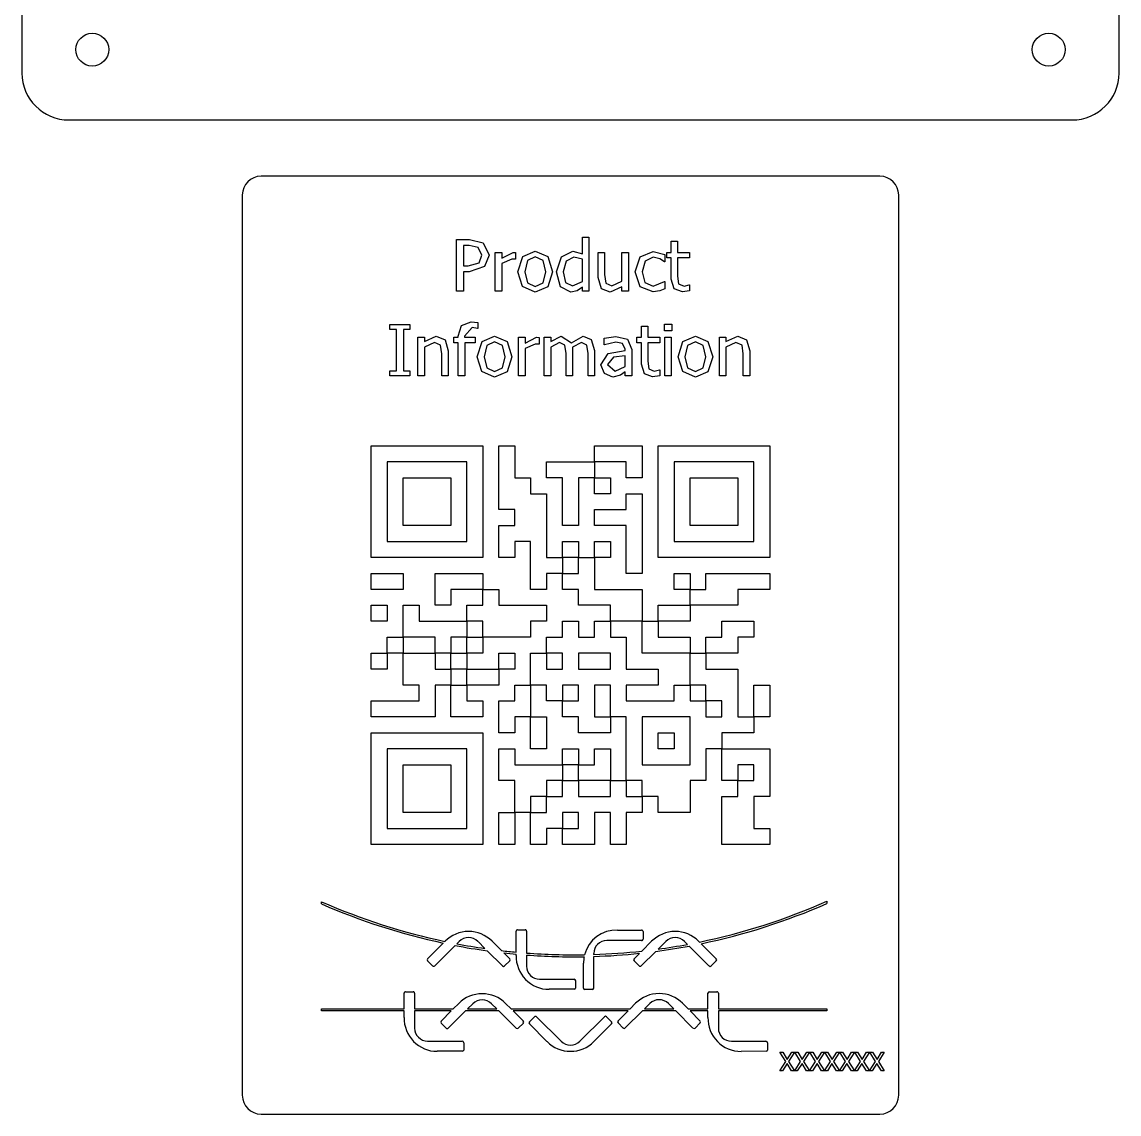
# Model space of a CAD drawing. Extents: x -181672 to 290600, y -29000 to 395522.
# Drawn here: x -170665.3 to -170548.3, y 30798.1 to 30914.5 of the extents above; entities that cross this region are included whole.
import ezdxf

# ---------------------------------------------------------------- set-up
doc = ezdxf.new("R2010")
doc.units = 0
doc.header["$LTSCALE"] = 10

# ---------------------------------------------------------------- blocks, each defined once
blk = doc.blocks.new('XFM7P20PCW$0$A$C29d41b1e')
for p, q in [((-58.5, 1247.5), (-58.5, 1044.5)), ((58.5, 1044.5), (58.5, 1247.5)), ((-53.5, 1039.5), (53.5, 1039.5)), ((33, 1033.5), (-33, 1033.5)), ((-35, 1031.5), (-35, 935.5)), ((35, 935.5), (35, 1031.5)), ((-12.15, 1021.25), (-12.15, 1026.75)), ((-12.15, 1026.75), (-10.77, 1026.75)), ((-10.82, 1026.12), (-11.42, 1026.12)), ((-11.42, 1026.12), (-11.42, 1023.93)), ((-9.84, 1025.91), (-10.82, 1026.12)), ((-10.77, 1026.75), (-9.33, 1026.41)), ((-9.33, 1026.41), (-8.68, 1025.1)), ((1.27, 1025.22), (1.27, 1027)), ((1.27, 1027), (1.97, 1027)), ((1.97, 1027), (1.97, 1021.25)), ((10.73, 1025.38), (10.73, 1026.57)), ((10.73, 1026.57), (11.42, 1026.57)), ((11.42, 1026.57), (11.42, 1025.38)), ((-9.44, 1025.07), (-9.84, 1025.91)), ((-9.75, 1024.26), (-9.44, 1025.07)), ((-8.68, 1025.1), (-9.16, 1023.88)), ((-8.04, 1021.25), (-8.04, 1025.38)), ((-8.04, 1025.38), (-7.34, 1025.38)), ((-7.34, 1025.38), (-7.34, 1024.77)), ((-7.34, 1024.77), (-6.13, 1025.38)), ((-6.13, 1025.38), (-5.85, 1025.36)), ((-5.85, 1025.36), (-5.85, 1024.64)), ((-1.49, 1023.29), (-0.96, 1024.92)), ((-0.96, 1024.92), (0.25, 1025.5)), ((0.25, 1025.5), (1.27, 1025.22)), ((2.95, 1022.7), (2.95, 1025.38)), ((2.95, 1025.38), (3.64, 1025.38)), ((3.64, 1025.38), (3.64, 1023.03)), ((5.49, 1022.3), (5.49, 1025.38)), ((5.49, 1025.38), (6.19, 1025.38)), ((6.19, 1025.38), (6.19, 1021.25)), ((7.44, 1024.91), (8.83, 1025.48)), ((8.83, 1025.48), (10.05, 1025.16)), ((10.05, 1025.16), (10.05, 1024.38)), ((10.26, 1024.81), (10.26, 1025.38)), ((10.26, 1025.38), (10.73, 1025.38)), ((11.42, 1025.38), (12.7, 1025.38)), ((12.7, 1025.38), (12.7, 1024.81)), ((-11.42, 1023.93), (-10.92, 1023.93)), ((-10.92, 1023.93), (-9.75, 1024.26)), ((-9.16, 1023.88), (-10.8, 1023.31)), ((-6.26, 1024.67), (-7.34, 1024.18)), ((-7.34, 1024.18), (-7.34, 1021.25)), ((-5.88, 1024.64), (-6.26, 1024.67)), ((-5.85, 1024.64), (-5.88, 1024.64)), ((1.27, 1024.64), (0.37, 1024.86)), ((1.27, 1022.26), (1.27, 1024.64)), ((6.91, 1023.31), (7.44, 1024.91)), ((9.54, 1024.69), (8.82, 1024.87)), ((10.01, 1024.38), (9.54, 1024.69)), ((10.05, 1024.38), (10.01, 1024.38)), ((10.73, 1024.81), (10.26, 1024.81)), ((10.73, 1022.52), (10.73, 1024.81)), ((12.7, 1024.81), (11.42, 1024.81)), ((11.42, 1024.81), (11.42, 1022.84)), ((-10.8, 1023.31), (-11.42, 1023.31)), ((-11.42, 1023.31), (-11.42, 1021.25)), ((-1.07, 1021.69), (-1.49, 1023.29)), ((3.32, 1021.51), (2.95, 1022.7)), ((3.64, 1023.03), (3.78, 1022.11)), ((7.44, 1021.69), (6.91, 1023.31)), ((11.42, 1022.84), (11.52, 1022.04)), ((0.04, 1021.14), (-1.07, 1021.69)), ((0.21, 1021.8), (1.27, 1022.26)), ((1.27, 1021.67), (0.72, 1021.29)), ((1.27, 1021.25), (1.27, 1021.67)), ((4.24, 1021.14), (3.32, 1021.51)), ((3.78, 1022.11), (4.42, 1021.8)), ((5.49, 1021.71), (4.24, 1021.14)), ((4.42, 1021.8), (5.49, 1022.3)), ((5.49, 1021.25), (5.49, 1021.71)), ((8.83, 1021.16), (7.44, 1021.69)), ((8.82, 1021.77), (10.01, 1022.27)), ((10.05, 1021.49), (9.51, 1021.27)), ((10.01, 1022.27), (10.05, 1022.27)), ((10.05, 1022.27), (10.05, 1021.49)), ((11.52, 1022.04), (12.11, 1021.78)), ((12.11, 1021.78), (12.66, 1021.91)), ((12.66, 1021.91), (12.7, 1021.91)), ((12.7, 1021.91), (12.7, 1021.29)), ((-11.42, 1021.25), (-12.15, 1021.25)), ((-7.34, 1021.25), (-8.04, 1021.25)), ((0.72, 1021.29), (0.04, 1021.14)), ((1.97, 1021.25), (1.27, 1021.25)), ((6.19, 1021.25), (5.49, 1021.25)), ((9.51, 1021.27), (8.83, 1021.16)), ((12.7, 1021.29), (11.93, 1021.17)), ((-10.59, 1017.98), (-9.88, 1017.91)), ((-9.88, 1017.91), (-9.88, 1017.28)), ((-19.25, 1017.14), (-19.25, 1017.7)), ((-19.25, 1017.7), (-17.12, 1017.7)), ((-18.55, 1017.14), (-19.25, 1017.14)), ((-18.55, 1012.76), (-18.55, 1017.14)), ((-17.12, 1017.14), (-17.82, 1017.14)), ((-17.82, 1017.14), (-17.82, 1012.76)), ((-17.12, 1017.7), (-17.12, 1017.14)), ((-10.49, 1017.37), (-11.31, 1016.46)), ((-9.91, 1017.28), (-10.49, 1017.37)), ((-9.88, 1017.28), (-9.91, 1017.28)), ((7.56, 1016.33), (7.56, 1017.51)), ((7.56, 1017.51), (8.25, 1017.51)), ((8.25, 1017.51), (8.25, 1016.33)), ((10.01, 1017.01), (10.01, 1017.73)), ((10.01, 1017.73), (10.8, 1017.73)), ((10.8, 1017.01), (10.01, 1017.01)), ((10.8, 1017.73), (10.8, 1017.01)), ((-16.27, 1012.2), (-16.27, 1016.33)), ((-16.27, 1016.33), (-15.57, 1016.33)), ((-15.57, 1015.87), (-14.32, 1016.44)), ((-15.57, 1016.33), (-15.57, 1015.87)), ((-14.5, 1015.78), (-15.57, 1015.28)), ((-13.85, 1015.48), (-14.5, 1015.78)), ((-12.45, 1015.75), (-12.45, 1016.33)), ((-12.45, 1016.33), (-11.98, 1016.33)), ((-11.98, 1015.75), (-12.45, 1015.75)), ((-11.98, 1016.33), (-11.98, 1016.46)), ((-11.98, 1012.2), (-11.98, 1015.75)), ((-11.31, 1016.46), (-11.31, 1016.33)), ((-11.31, 1016.33), (-10.16, 1016.33)), ((-10.16, 1015.75), (-11.28, 1015.75)), ((-11.28, 1015.75), (-11.28, 1012.2)), ((-10.16, 1016.33), (-10.16, 1015.75)), ((-5.54, 1012.2), (-5.54, 1016.33)), ((-5.54, 1016.33), (-4.84, 1016.33)), ((-4.84, 1016.33), (-4.84, 1015.71)), ((-4.84, 1015.71), (-3.63, 1016.33)), ((-3.76, 1015.61), (-4.84, 1015.13)), ((-3.39, 1015.58), (-3.76, 1015.61)), ((-3.63, 1016.33), (-3.35, 1016.3)), ((-3.35, 1015.58), (-3.39, 1015.58)), ((-3.35, 1016.3), (-3.35, 1015.58)), ((-2.81, 1012.2), (-2.81, 1016.33)), ((-2.81, 1016.33), (-2.11, 1016.33)), ((-2.11, 1015.87), (-0.99, 1016.44)), ((-2.11, 1016.33), (-2.11, 1015.87)), ((-1.17, 1015.78), (-2.11, 1015.28)), ((-0.59, 1015.49), (-1.17, 1015.78)), ((-0.99, 1016.44), (0.09, 1015.73)), ((0.09, 1015.73), (1.35, 1016.44)), ((1.17, 1015.78), (0.21, 1015.27)), ((1.75, 1015.49), (1.17, 1015.78)), ((1.35, 1016.44), (2.22, 1016.09)), ((2.22, 1016.09), (2.57, 1014.92)), ((3.58, 1016.24), (4.84, 1016.42)), ((3.58, 1015.53), (3.58, 1016.24)), ((4.84, 1015.81), (3.62, 1015.53)), ((4.84, 1016.42), (6.09, 1016.12)), ((5.56, 1015.67), (4.84, 1015.81)), ((5.84, 1015.05), (5.56, 1015.67)), ((6.09, 1016.12), (6.54, 1015.02)), ((7.09, 1015.75), (7.09, 1016.33)), ((7.09, 1016.33), (7.56, 1016.33)), ((7.56, 1015.75), (7.09, 1015.75)), ((7.56, 1013.47), (7.56, 1015.75)), ((8.25, 1016.33), (9.53, 1016.33)), ((9.53, 1015.75), (8.25, 1015.75)), ((8.25, 1015.75), (8.25, 1013.79)), ((9.53, 1016.33), (9.53, 1015.75)), ((10.06, 1012.2), (10.06, 1016.33)), ((10.06, 1016.33), (10.75, 1016.33)), ((10.75, 1016.33), (10.75, 1012.2)), ((15.88, 1012.2), (15.88, 1016.33)), ((15.88, 1016.33), (16.57, 1016.33)), ((16.57, 1015.87), (17.83, 1016.44)), ((16.57, 1016.33), (16.57, 1015.87)), ((17.64, 1015.78), (16.57, 1015.28)), ((18.29, 1015.48), (17.64, 1015.78)), ((-15.57, 1015.28), (-15.57, 1012.2)), ((-13.72, 1014.55), (-13.85, 1015.48)), ((-13.72, 1012.2), (-13.72, 1014.55)), ((-13.03, 1014.88), (-13.03, 1012.2)), ((-4.84, 1015.13), (-4.84, 1012.2)), ((-2.11, 1015.28), (-2.11, 1012.2)), ((-0.47, 1014.59), (-0.59, 1015.49)), ((-0.47, 1012.2), (-0.47, 1014.59)), ((0.21, 1015.27), (0.23, 1014.92)), ((0.23, 1014.92), (0.23, 1012.2)), ((1.87, 1014.59), (1.75, 1015.49)), ((1.87, 1012.2), (1.87, 1014.59)), ((2.57, 1014.92), (2.57, 1012.2)), ((3.25, 1013.39), (4, 1014.6)), ((3.62, 1015.53), (3.58, 1015.53)), ((4, 1014.6), (5.84, 1014.91)), ((5.84, 1014.91), (5.84, 1015.05)), ((6.54, 1015.02), (6.54, 1012.2)), ((16.57, 1015.28), (16.57, 1012.2)), ((18.42, 1014.55), (18.29, 1015.48)), ((18.42, 1012.2), (18.42, 1014.55)), ((19.12, 1014.88), (19.12, 1012.2)), ((3.61, 1012.45), (3.25, 1013.39)), ((4.6, 1014.19), (3.96, 1013.44)), ((3.96, 1013.44), (4.75, 1012.73)), ((5.84, 1014.36), (4.6, 1014.19)), ((5.84, 1013.22), (5.84, 1014.36)), ((8.25, 1013.79), (8.35, 1012.98)), ((-19.25, 1012.2), (-19.25, 1012.76)), ((-19.25, 1012.76), (-18.55, 1012.76)), ((-17.12, 1012.2), (-19.25, 1012.2)), ((-17.82, 1012.76), (-17.12, 1012.76)), ((-17.12, 1012.76), (-17.12, 1012.2)), ((-15.57, 1012.2), (-16.27, 1012.2)), ((-13.03, 1012.2), (-13.72, 1012.2)), ((-11.28, 1012.2), (-11.98, 1012.2)), ((-4.84, 1012.2), (-5.54, 1012.2)), ((-2.11, 1012.2), (-2.81, 1012.2)), ((0.23, 1012.2), (-0.47, 1012.2)), ((2.57, 1012.2), (1.87, 1012.2)), ((4.5, 1012.08), (3.61, 1012.45)), ((5.34, 1012.28), (4.5, 1012.08)), ((4.75, 1012.73), (5.84, 1013.22)), ((5.84, 1012.64), (5.34, 1012.28)), ((5.84, 1012.2), (5.84, 1012.64)), ((6.54, 1012.2), (5.84, 1012.2)), ((8.35, 1012.98), (8.93, 1012.73)), ((9.53, 1012.23), (8.76, 1012.12)), ((8.93, 1012.73), (9.49, 1012.86)), ((9.49, 1012.86), (9.53, 1012.86)), ((9.53, 1012.86), (9.53, 1012.23)), ((10.75, 1012.2), (10.06, 1012.2)), ((16.57, 1012.2), (15.88, 1012.2)), ((19.12, 1012.2), (18.42, 1012.2)), ((-21.25, 1004.75), (-9.35, 1004.75)), ((-21.25, 992.85), (-21.25, 1004.75)), ((-9.35, 1004.75), (-9.35, 992.85)), ((-7.65, 997.95), (-7.65, 1004.75)), ((-7.65, 1004.75), (-5.95, 1004.75)), ((-5.95, 1004.75), (-5.95, 1001.35)), ((2.55, 1003.05), (2.55, 1004.75)), ((2.55, 1004.75), (7.65, 1004.75)), ((7.65, 1004.75), (7.65, 1001.35)), ((9.35, 992.85), (9.35, 1004.75)), ((9.35, 1004.75), (21.25, 1004.75)), ((21.25, 1004.75), (21.25, 992.85)), ((-19.55, 1003.05), (-19.55, 994.55)), ((-11.05, 1003.05), (-19.55, 1003.05)), ((-11.05, 994.55), (-11.05, 1003.05)), ((-2.55, 1001.35), (-2.55, 1003.05)), ((-2.55, 1003.05), (2.55, 1003.05)), ((2.55, 1003.05), (2.55, 1001.35)), ((5.95, 1003.05), (2.55, 1003.05)), ((5.95, 1001.35), (5.95, 1003.05)), ((11.05, 1003.05), (11.05, 994.55)), ((19.55, 1003.05), (11.05, 1003.05)), ((19.55, 994.55), (19.55, 1003.05)), ((-17.85, 996.25), (-17.85, 1001.35)), ((-17.85, 1001.35), (-12.75, 1001.35)), ((-12.75, 1001.35), (-12.75, 996.25)), ((-5.95, 1001.35), (-4.25, 1001.35)), ((-4.25, 1001.35), (-4.25, 999.65)), ((-0.85, 1001.35), (-2.55, 1001.35)), ((-0.85, 996.25), (-0.85, 1001.35)), ((0.85, 1001.35), (0.85, 996.25)), ((2.55, 1001.35), (0.85, 1001.35)), ((2.55, 999.65), (2.55, 1001.35)), ((2.55, 1001.35), (4.25, 1001.35)), ((4.25, 1001.35), (4.25, 999.65)), ((7.65, 1001.35), (5.95, 1001.35)), ((12.75, 996.25), (12.75, 1001.35)), ((12.75, 1001.35), (17.85, 1001.35)), ((17.85, 1001.35), (17.85, 996.25)), ((-4.25, 999.65), (-2.55, 999.65)), ((-2.55, 999.65), (-2.55, 992.85)), ((4.25, 999.65), (2.55, 999.65)), ((5.95, 997.95), (5.95, 999.65)), ((5.95, 999.65), (7.65, 999.65)), ((7.65, 999.65), (7.65, 991.15)), ((-5.95, 997.95), (-7.65, 997.95)), ((-5.95, 996.25), (-5.95, 997.95)), ((2.55, 996.25), (2.55, 997.95)), ((2.55, 997.95), (5.95, 997.95)), ((-12.75, 996.25), (-17.85, 996.25)), ((-7.65, 992.85), (-7.65, 996.25)), ((-7.65, 996.25), (-5.95, 996.25)), ((0.85, 996.25), (-0.85, 996.25)), ((5.95, 996.25), (2.55, 996.25)), ((5.95, 991.15), (5.95, 996.25)), ((17.85, 996.25), (12.75, 996.25)), ((-19.55, 994.55), (-11.05, 994.55)), ((-5.95, 994.55), (-5.95, 992.85)), ((-4.25, 994.55), (-5.95, 994.55)), ((-4.25, 989.45), (-4.25, 994.55)), ((-0.85, 992.85), (-0.85, 994.55)), ((-0.85, 994.55), (0.85, 994.55)), ((0.85, 994.55), (0.85, 992.85)), ((2.55, 992.85), (2.55, 994.55)), ((2.55, 994.55), (4.25, 994.55)), ((4.25, 994.55), (4.25, 992.85)), ((11.05, 994.55), (19.55, 994.55)), ((-9.35, 992.85), (-21.25, 992.85)), ((-5.95, 992.85), (-7.65, 992.85)), ((-2.55, 992.85), (-0.85, 992.85)), ((-0.85, 992.85), (-0.85, 991.15)), ((0.85, 992.85), (-0.85, 992.85)), ((0.85, 991.15), (0.85, 992.85)), ((0.85, 992.85), (2.55, 992.85)), ((2.55, 992.85), (2.55, 989.45)), ((4.25, 992.85), (2.55, 992.85)), ((21.25, 992.85), (9.35, 992.85)), ((-21.25, 989.45), (-21.25, 991.15)), ((-21.25, 991.15), (-17.85, 991.15)), ((-17.85, 991.15), (-17.85, 989.45)), ((-14.45, 987.75), (-14.45, 991.15)), ((-14.45, 991.15), (-9.35, 991.15)), ((-9.35, 991.15), (-9.35, 989.45)), ((-2.55, 991.15), (-2.55, 989.45)), ((-0.85, 991.15), (-2.55, 991.15)), ((-0.85, 989.45), (-0.85, 991.15)), ((-0.85, 991.15), (0.85, 991.15)), ((7.65, 991.15), (5.95, 991.15)), ((11.05, 989.45), (11.05, 991.15)), ((11.05, 991.15), (12.75, 991.15)), ((12.75, 991.15), (12.75, 989.45)), ((14.45, 989.45), (14.45, 991.15)), ((14.45, 991.15), (21.25, 991.15)), ((21.25, 991.15), (21.25, 989.45)), ((-17.85, 989.45), (-21.25, 989.45)), ((-12.75, 989.45), (-12.75, 987.75)), ((-9.35, 989.45), (-12.75, 989.45)), ((-9.35, 987.75), (-9.35, 989.45)), ((-9.35, 989.45), (-7.65, 989.45)), ((-7.65, 989.45), (-7.65, 987.75)), ((-2.55, 989.45), (-4.25, 989.45)), ((0.85, 989.45), (-0.85, 989.45)), ((0.85, 987.75), (0.85, 989.45)), ((2.55, 989.45), (7.65, 989.45)), ((7.65, 989.45), (7.65, 986.05)), ((12.75, 989.45), (11.05, 989.45)), ((12.75, 987.75), (12.75, 989.45)), ((12.75, 989.45), (14.45, 989.45)), ((17.85, 989.45), (17.85, 987.75)), ((21.25, 989.45), (17.85, 989.45)), ((-21.25, 986.05), (-21.25, 987.75)), ((-21.25, 987.75), (-19.55, 987.75)), ((-19.55, 987.75), (-19.55, 986.05)), ((-17.85, 984.35), (-17.85, 987.75)), ((-17.85, 987.75), (-16.15, 987.75)), ((-16.15, 987.75), (-16.15, 986.05)), ((-12.75, 987.75), (-14.45, 987.75)), ((-11.05, 986.05), (-11.05, 987.75)), ((-11.05, 987.75), (-9.35, 987.75)), ((-7.65, 987.75), (-2.55, 987.75)), ((-2.55, 987.75), (-2.55, 986.05)), ((4.25, 987.75), (0.85, 987.75)), ((4.25, 986.05), (4.25, 987.75)), ((9.35, 986.05), (9.35, 987.75)), ((9.35, 987.75), (12.75, 987.75)), ((12.75, 987.75), (12.75, 986.05)), ((17.85, 987.75), (12.75, 987.75)), ((-19.55, 986.05), (-21.25, 986.05)), ((-16.15, 986.05), (-11.05, 986.05)), ((-11.05, 986.05), (-11.05, 984.35)), ((-9.35, 986.05), (-11.05, 986.05)), ((-9.35, 984.35), (-9.35, 986.05)), ((-4.25, 986.05), (-4.25, 984.35)), ((-2.55, 986.05), (-4.25, 986.05)), ((-0.85, 986.05), (0.85, 986.05)), ((-0.85, 984.35), (-0.85, 986.05)), ((0.85, 986.05), (0.85, 984.35)), ((2.55, 984.35), (2.55, 986.05)), ((2.55, 986.05), (4.25, 986.05)), ((4.25, 986.05), (4.25, 984.35)), ((7.65, 986.05), (4.25, 986.05)), ((7.65, 982.65), (7.65, 986.05)), ((7.65, 986.05), (9.35, 986.05)), ((9.35, 986.05), (9.35, 984.35)), ((12.75, 986.05), (9.35, 986.05)), ((16.15, 984.35), (16.15, 986.05)), ((16.15, 986.05), (19.55, 986.05)), ((19.55, 986.05), (19.55, 984.35)), ((-19.55, 982.65), (-19.55, 984.35)), ((-19.55, 984.35), (-17.85, 984.35)), ((-17.85, 984.35), (-17.85, 982.65)), ((-14.45, 984.35), (-17.85, 984.35)), ((-14.45, 982.65), (-14.45, 984.35)), ((-12.75, 984.35), (-12.75, 982.65)), ((-11.05, 984.35), (-12.75, 984.35)), ((-11.05, 982.65), (-11.05, 984.35)), ((-11.05, 984.35), (-9.35, 984.35)), ((-9.35, 984.35), (-9.35, 982.65)), ((-4.25, 984.35), (-9.35, 984.35)), ((-2.55, 982.65), (-2.55, 984.35)), ((-2.55, 984.35), (-0.85, 984.35)), ((0.85, 984.35), (2.55, 984.35)), ((4.25, 984.35), (5.95, 984.35)), ((5.95, 984.35), (5.95, 980.95)), ((9.35, 984.35), (12.75, 984.35)), ((12.75, 984.35), (12.75, 982.65)), ((14.45, 982.65), (14.45, 984.35)), ((14.45, 984.35), (16.15, 984.35)), ((17.85, 984.35), (17.85, 982.65)), ((19.55, 984.35), (17.85, 984.35)), ((-21.25, 980.95), (-21.25, 982.65)), ((-21.25, 982.65), (-19.55, 982.65)), ((-19.55, 982.65), (-19.55, 980.95)), ((-17.85, 982.65), (-19.55, 982.65)), ((-17.85, 979.25), (-17.85, 982.65)), ((-17.85, 982.65), (-14.45, 982.65)), ((-14.45, 982.65), (-14.45, 980.95)), ((-12.75, 982.65), (-14.45, 982.65)), ((-12.75, 980.95), (-12.75, 982.65)), ((-12.75, 982.65), (-11.05, 982.65)), ((-11.05, 982.65), (-11.05, 980.95)), ((-9.35, 982.65), (-11.05, 982.65)), ((-7.65, 980.95), (-7.65, 982.65)), ((-7.65, 982.65), (-5.95, 982.65)), ((-5.95, 982.65), (-5.95, 980.95)), ((-4.25, 979.25), (-4.25, 982.65)), ((-4.25, 982.65), (-2.55, 982.65)), ((-2.55, 982.65), (-2.55, 980.95)), ((-0.85, 982.65), (-2.55, 982.65)), ((-0.85, 980.95), (-0.85, 982.65)), ((0.85, 982.65), (0.85, 980.95)), ((4.25, 982.65), (0.85, 982.65)), ((4.25, 980.95), (4.25, 982.65)), ((12.75, 982.65), (7.65, 982.65)), ((12.75, 979.25), (12.75, 982.65)), ((12.75, 982.65), (14.45, 982.65)), ((14.45, 982.65), (14.45, 980.95)), ((17.85, 982.65), (14.45, 982.65)), ((-19.55, 980.95), (-21.25, 980.95)), ((-14.45, 980.95), (-12.75, 980.95)), ((-12.75, 980.95), (-12.75, 979.25)), ((-11.05, 980.95), (-12.75, 980.95)), ((-11.05, 979.25), (-11.05, 980.95)), ((-11.05, 980.95), (-7.65, 980.95)), ((-7.65, 980.95), (-7.65, 979.25)), ((-5.95, 980.95), (-7.65, 980.95)), ((-2.55, 980.95), (-0.85, 980.95)), ((0.85, 980.95), (4.25, 980.95)), ((5.95, 980.95), (9.35, 980.95)), ((9.35, 980.95), (9.35, 979.25)), ((14.45, 980.95), (17.85, 980.95)), ((17.85, 980.95), (17.85, 975.85)), ((-16.15, 979.25), (-17.85, 979.25)), ((-16.15, 977.55), (-16.15, 979.25)), ((-14.45, 979.25), (-14.45, 975.85)), ((-12.75, 979.25), (-14.45, 979.25)), ((-12.75, 975.85), (-12.75, 979.25)), ((-12.75, 979.25), (-11.05, 979.25)), ((-11.05, 979.25), (-11.05, 977.55)), ((-7.65, 979.25), (-11.05, 979.25)), ((-5.95, 977.55), (-5.95, 979.25)), ((-5.95, 979.25), (-4.25, 979.25)), ((-4.25, 979.25), (-4.25, 975.85)), ((-2.55, 979.25), (-4.25, 979.25)), ((-2.55, 977.55), (-2.55, 979.25)), ((-0.85, 979.25), (-0.85, 977.55)), ((0.85, 979.25), (-0.85, 979.25)), ((0.85, 977.55), (0.85, 979.25)), ((2.55, 979.25), (2.55, 975.85)), ((4.25, 979.25), (2.55, 979.25)), ((4.25, 975.85), (4.25, 979.25)), ((5.95, 979.25), (5.95, 977.55)), ((9.35, 979.25), (5.95, 979.25)), ((11.05, 977.55), (11.05, 979.25)), ((11.05, 979.25), (12.75, 979.25)), ((12.75, 979.25), (12.75, 977.55)), ((14.45, 979.25), (12.75, 979.25)), ((14.45, 977.55), (14.45, 979.25)), ((19.55, 975.85), (19.55, 979.25)), ((19.55, 979.25), (21.25, 979.25)), ((21.25, 979.25), (21.25, 975.85)), ((-21.25, 975.85), (-21.25, 977.55)), ((-21.25, 977.55), (-16.15, 977.55)), ((-11.05, 977.55), (-9.35, 977.55)), ((-9.35, 977.55), (-9.35, 975.85)), ((-7.65, 974.15), (-7.65, 977.55)), ((-7.65, 977.55), (-5.95, 977.55)), ((-0.85, 977.55), (-2.55, 977.55)), ((-0.85, 975.85), (-0.85, 977.55)), ((-0.85, 977.55), (0.85, 977.55)), ((5.95, 977.55), (11.05, 977.55)), ((12.75, 977.55), (14.45, 977.55)), ((14.45, 977.55), (14.45, 975.85)), ((16.15, 977.55), (14.45, 977.55)), ((16.15, 975.85), (16.15, 977.55)), ((-14.45, 975.85), (-21.25, 975.85)), ((-9.35, 975.85), (-12.75, 975.85)), ((-5.95, 975.85), (-5.95, 974.15)), ((-4.25, 975.85), (-5.95, 975.85)), ((-4.25, 972.45), (-4.25, 975.85)), ((-4.25, 975.85), (-2.55, 975.85)), ((-2.55, 975.85), (-2.55, 972.45)), ((0.85, 975.85), (-0.85, 975.85)), ((0.85, 974.15), (0.85, 975.85)), ((2.55, 975.85), (4.25, 975.85)), ((4.25, 975.85), (4.25, 974.15)), ((5.95, 975.85), (4.25, 975.85)), ((5.95, 969.05), (5.95, 975.85)), ((7.65, 975.85), (7.65, 970.75)), ((12.75, 975.85), (7.65, 975.85)), ((12.75, 970.75), (12.75, 975.85)), ((14.45, 975.85), (16.15, 975.85)), ((17.85, 975.85), (19.55, 975.85)), ((19.55, 975.85), (19.55, 974.15)), ((21.25, 975.85), (19.55, 975.85)), ((-21.25, 962.25), (-21.25, 974.15)), ((-21.25, 974.15), (-9.35, 974.15)), ((-9.35, 974.15), (-9.35, 962.25)), ((-5.95, 974.15), (-7.65, 974.15)), ((4.25, 974.15), (0.85, 974.15)), ((9.35, 972.45), (9.35, 974.15)), ((9.35, 974.15), (11.05, 974.15)), ((11.05, 974.15), (11.05, 972.45)), ((16.15, 974.15), (16.15, 972.45)), ((19.55, 974.15), (16.15, 974.15)), ((-19.55, 972.45), (-19.55, 963.95)), ((-11.05, 972.45), (-19.55, 972.45)), ((-11.05, 963.95), (-11.05, 972.45)), ((-7.65, 969.05), (-7.65, 972.45)), ((-7.65, 972.45), (-5.95, 972.45)), ((-5.95, 972.45), (-5.95, 970.75)), ((-2.55, 972.45), (-4.25, 972.45)), ((-0.85, 970.75), (-0.85, 972.45)), ((-0.85, 972.45), (0.85, 972.45)), ((0.85, 972.45), (0.85, 970.75)), ((2.55, 970.75), (2.55, 972.45)), ((2.55, 972.45), (4.25, 972.45)), ((4.25, 972.45), (4.25, 969.05)), ((11.05, 972.45), (9.35, 972.45)), ((14.45, 972.45), (14.45, 969.05)), ((16.15, 972.45), (14.45, 972.45)), ((16.15, 969.05), (16.15, 972.45)), ((16.15, 972.45), (21.25, 972.45)), ((21.25, 972.45), (21.25, 967.35)), ((-17.85, 965.65), (-17.85, 970.75)), ((-17.85, 970.75), (-12.75, 970.75)), ((-12.75, 970.75), (-12.75, 965.65)), ((-5.95, 970.75), (-0.85, 970.75)), ((-0.85, 970.75), (-0.85, 969.05)), ((0.85, 970.75), (-0.85, 970.75)), ((0.85, 969.05), (0.85, 970.75)), ((0.85, 970.75), (2.55, 970.75)), ((7.65, 970.75), (12.75, 970.75)), ((17.85, 970.75), (17.85, 969.05)), ((19.55, 970.75), (17.85, 970.75)), ((19.55, 969.05), (19.55, 970.75)), ((-5.95, 969.05), (-7.65, 969.05)), ((-5.95, 965.65), (-5.95, 969.05)), ((-2.55, 969.05), (-2.55, 967.35)), ((-0.85, 969.05), (-2.55, 969.05)), ((-0.85, 967.35), (-0.85, 969.05)), ((-0.85, 969.05), (0.85, 969.05)), ((0.85, 969.05), (0.85, 967.35)), ((4.25, 969.05), (0.85, 969.05)), ((4.25, 967.35), (4.25, 969.05)), ((4.25, 969.05), (5.95, 969.05)), ((5.95, 969.05), (5.95, 967.35)), ((7.65, 969.05), (5.95, 969.05)), ((7.65, 967.35), (7.65, 969.05)), ((12.75, 969.05), (12.75, 965.65)), ((14.45, 969.05), (12.75, 969.05)), ((17.85, 969.05), (16.15, 969.05)), ((17.85, 967.35), (17.85, 969.05)), ((17.85, 969.05), (19.55, 969.05)), ((-4.25, 967.35), (-4.25, 965.65)), ((-2.55, 967.35), (-4.25, 967.35)), ((-2.55, 965.65), (-2.55, 967.35)), ((-2.55, 967.35), (-0.85, 967.35)), ((0.85, 967.35), (4.25, 967.35)), ((5.95, 967.35), (7.65, 967.35)), ((7.65, 967.35), (7.65, 965.65)), ((9.35, 967.35), (7.65, 967.35)), ((9.35, 965.65), (9.35, 967.35)), ((16.15, 962.25), (16.15, 967.35)), ((16.15, 967.35), (17.85, 967.35)), ((19.55, 967.35), (19.55, 963.95)), ((21.25, 967.35), (19.55, 967.35)), ((-12.75, 965.65), (-17.85, 965.65)), ((-7.65, 962.25), (-7.65, 965.65)), ((-7.65, 965.65), (-5.95, 965.65)), ((-5.95, 965.65), (-5.95, 962.25)), ((-4.25, 965.65), (-5.95, 965.65)), ((-4.25, 962.25), (-4.25, 965.65)), ((-4.25, 965.65), (-2.55, 965.65)), ((-0.85, 965.65), (-0.85, 963.95)), ((0.85, 965.65), (-0.85, 965.65)), ((0.85, 963.95), (0.85, 965.65)), ((2.55, 965.65), (2.55, 962.25)), ((4.25, 965.65), (2.55, 965.65)), ((4.25, 962.25), (4.25, 965.65)), ((5.95, 965.65), (5.95, 962.25)), ((7.65, 965.65), (5.95, 965.65)), ((12.75, 965.65), (9.35, 965.65)), ((-19.55, 963.95), (-11.05, 963.95)), ((-2.55, 963.95), (-2.55, 962.25)), ((-0.85, 963.95), (-2.55, 963.95)), ((-0.85, 962.25), (-0.85, 963.95)), ((-0.85, 963.95), (0.85, 963.95)), ((19.55, 963.95), (21.25, 963.95)), ((21.25, 963.95), (21.25, 962.25)), ((-9.35, 962.25), (-21.25, 962.25)), ((-5.95, 962.25), (-7.65, 962.25)), ((-2.55, 962.25), (-4.25, 962.25)), ((2.55, 962.25), (-0.85, 962.25)), ((5.95, 962.25), (4.25, 962.25)), ((21.25, 962.25), (16.15, 962.25)), ((-26.55, 955.91), (-26.55, 956.14)), ((27.34, 956.19), (27.34, 955.95)), ((-5.79, 950.76), (-5.79, 952.99)), ((-5.64, 953.15), (-4.84, 953.15)), ((-4.68, 953), (-4.68, 950.67)), ((5, 953.11), (7.58, 953.11)), ((7.74, 952.96), (7.74, 952.16)), ((-15.25, 950.05), (-13.58, 951.73)), ((-12.3, 951.47), (-14.48, 949.3)), ((-13.4, 951.91), (-13.38, 951.93)), ((-11.87, 951.9), (-12.12, 951.65)), ((-9.12, 951.15), (-9.86, 951.9)), ((-8.37, 951.94), (-7.37, 950.93)), ((7.59, 952), (3.86, 952)), ((7.6, 950.88), (8.65, 951.93)), ((10.16, 951.9), (9.34, 951.09)), ((12.47, 951.59), (12.16, 951.9)), ((14.77, 949.29), (12.65, 951.41)), ((13.66, 951.94), (13.75, 951.84)), ((13.93, 951.66), (15.55, 950.04)), ((-7.26, 949.29), (-8.87, 950.9)), ((-7.12, 950.68), (-6.48, 950.04)), ((-5.79, 950.41), (-5.79, 950.55)), ((-4.68, 950.45), (-4.68, 949.26)), ((2.47, 950.62), (2.47, 950.51)), ((2.47, 950.3), (2.47, 946.93)), ((6.78, 950.05), (7.36, 950.63)), ((9.09, 950.84), (7.55, 949.3)), ((-14.71, 949.3), (-15.25, 949.83)), ((-6.48, 949.84), (-7.03, 949.29)), ((1.39, 946.91), (1.39, 949.59)), ((7.32, 949.3), (6.78, 949.83)), ((15.55, 949.84), (15, 949.29)), ((-3.3, 947.88), (0.39, 947.88)), ((0.55, 947.71), (0.55, 946.94)), ((-17.58, 946.54), (-16.78, 946.54)), ((0.41, 946.8), (-2.27, 946.8)), ((2.31, 946.77), (1.53, 946.77)), ((14.81, 946.53), (15.61, 946.53)), ((-17.73, 944.72), (-17.73, 946.39)), ((-16.62, 946.39), (-16.62, 944.72)), ((14.66, 944.72), (14.66, 946.38)), ((15.77, 946.38), (15.77, 944.72)), ((-26.55, 944.5), (-26.55, 944.72)), ((-26.55, 944.72), (-17.73, 944.72)), ((-17.73, 944.5), (-26.55, 944.5)), ((-17.73, 943.8), (-17.73, 944.5)), ((-16.62, 944.72), (-12.5, 944.72)), ((-12.72, 944.5), (-16.62, 944.5)), ((-16.62, 944.5), (-16.62, 942.65)), ((-13.79, 943.41), (-12.72, 944.5)), ((-11.18, 944.5), (-13.03, 942.67)), ((-12.5, 944.72), (-11.92, 945.3)), ((-7.65, 944.5), (-11.18, 944.5)), ((-10.42, 945.26), (-10.97, 944.72)), ((-10.97, 944.72), (-7.87, 944.72)), ((-7.87, 944.72), (-8.41, 945.26)), ((-5.81, 942.65), (-7.65, 944.5)), ((-6.92, 945.3), (-6.34, 944.72)), ((-6.34, 944.72), (6.35, 944.72)), ((6.14, 944.5), (-6.12, 944.5)), ((-6.12, 944.5), (-5.03, 943.4)), ((5.07, 943.43), (6.14, 944.5)), ((7.67, 944.5), (5.84, 942.68)), ((6.35, 944.72), (6.94, 945.31)), ((11.23, 944.5), (7.67, 944.5)), ((8.45, 945.28), (7.88, 944.72)), ((7.88, 944.72), (11.01, 944.72)), ((11.01, 944.72), (10.45, 945.28)), ((13.06, 942.67), (11.23, 944.5)), ((11.95, 945.31), (12.54, 944.72)), ((12.54, 944.72), (14.66, 944.72)), ((14.66, 944.5), (12.76, 944.5)), ((12.76, 944.5), (13.84, 943.42)), ((14.66, 943.8), (14.66, 944.5)), ((15.77, 944.72), (27.34, 944.72)), ((27.34, 944.5), (15.77, 944.5)), ((15.77, 944.5), (15.77, 942.65)), ((27.34, 944.72), (27.34, 944.5)), ((-13.26, 942.66), (-13.79, 943.19)), ((-5.03, 943.2), (-5.57, 942.65)), ((-4.38, 943.33), (-3.84, 943.87)), ((-2.51, 941.23), (-4.38, 943.11)), ((-3.61, 943.86), (-1, 941.27)), ((1, 941.27), (3.61, 943.87)), ((4.39, 943.13), (2.5, 941.23)), ((3.84, 943.87), (4.39, 943.32)), ((5.61, 942.67), (5.07, 943.21)), ((13.84, 943.22), (13.29, 942.67)), ((-15.24, 941.27), (-11.55, 941.27)), ((-11.39, 941.11), (-11.39, 940.33)), ((17.16, 941.27), (20.84, 941.27)), ((21.01, 941.1), (21.01, 940.32)), ((-11.53, 940.19), (-14.21, 940.19)), ((20.87, 940.19), (18.19, 940.18)), ((22.33, 940.1), (22.64, 940.1)), ((22.95, 939.1), (22.33, 940.1)), ((22.64, 940.1), (23.11, 939.32)), ((23.11, 939.32), (23.6, 940.1)), ((23.89, 940.1), (23.26, 939.11)), ((23.6, 940.1), (23.89, 940.1)), ((24.54, 939.1), (23.93, 940.1)), ((23.93, 940.1), (24.23, 940.1)), ((24.23, 940.1), (24.71, 939.32)), ((24.71, 939.32), (25.19, 940.1)), ((25.48, 940.1), (24.86, 939.11)), ((25.19, 940.1), (25.48, 940.1)), ((25.52, 940.1), (25.83, 940.1)), ((26.14, 939.1), (25.52, 940.1)), ((25.83, 940.1), (26.3, 939.32)), ((26.3, 939.32), (26.79, 940.1)), ((27.08, 940.1), (26.45, 939.11)), ((26.79, 940.1), (27.08, 940.1)), ((27.74, 939.1), (27.12, 940.1)), ((27.12, 940.1), (27.42, 940.1)), ((27.42, 940.1), (27.9, 939.32)), ((27.9, 939.32), (28.39, 940.1)), ((28.67, 940.1), (28.05, 939.11)), ((28.39, 940.1), (28.67, 940.1)), ((28.72, 940.1), (29.02, 940.1)), ((29.33, 939.1), (28.72, 940.1)), ((29.02, 940.1), (29.5, 939.32)), ((29.5, 939.32), (29.98, 940.1)), ((30.27, 940.1), (29.65, 939.11)), ((29.98, 940.1), (30.27, 940.1)), ((30.93, 939.1), (30.31, 940.1)), ((30.31, 940.1), (30.62, 940.1)), ((30.62, 940.1), (31.09, 939.32)), ((31.09, 939.32), (31.58, 940.1)), ((31.87, 940.1), (31.24, 939.11)), ((31.58, 940.1), (31.87, 940.1)), ((31.91, 940.1), (32.21, 940.1)), ((32.53, 939.1), (31.91, 940.1)), ((32.21, 940.1), (32.69, 939.32)), ((32.69, 939.32), (33.18, 940.1)), ((33.46, 940.1), (32.84, 939.11)), ((33.18, 940.1), (33.46, 940.1)), ((22.31, 938.1), (22.95, 939.1)), ((23.09, 938.9), (22.6, 938.1)), ((23.58, 938.1), (23.09, 938.9)), ((23.26, 939.11), (23.89, 938.1)), ((23.91, 938.1), (24.54, 939.1)), ((24.69, 938.9), (24.19, 938.1)), ((25.18, 938.1), (24.69, 938.9)), ((24.86, 939.11), (25.48, 938.1)), ((25.5, 938.1), (26.14, 939.1)), ((26.29, 938.9), (25.79, 938.1)), ((26.77, 938.1), (26.29, 938.9)), ((26.45, 939.11), (27.08, 938.1)), ((27.1, 938.1), (27.74, 939.1)), ((27.88, 938.9), (27.39, 938.1)), ((28.37, 938.1), (27.88, 938.9)), ((28.05, 939.11), (28.67, 938.1)), ((28.7, 938.1), (29.33, 939.1)), ((29.48, 938.9), (28.98, 938.1)), ((29.97, 938.1), (29.48, 938.9)), ((29.65, 939.11), (30.27, 938.1)), ((30.29, 938.1), (30.93, 939.1)), ((31.08, 938.9), (30.58, 938.1)), ((31.56, 938.1), (31.08, 938.9)), ((31.24, 939.11), (31.87, 938.1)), ((31.89, 938.1), (32.53, 939.1)), ((32.67, 938.9), (32.18, 938.1)), ((33.16, 938.1), (32.67, 938.9)), ((32.84, 939.11), (33.46, 938.1)), ((22.6, 938.1), (22.31, 938.1)), ((23.89, 938.1), (23.58, 938.1)), ((24.19, 938.1), (23.91, 938.1)), ((25.48, 938.1), (25.18, 938.1)), ((25.79, 938.1), (25.5, 938.1)), ((27.08, 938.1), (26.77, 938.1)), ((27.39, 938.1), (27.1, 938.1)), ((28.67, 938.1), (28.37, 938.1)), ((28.98, 938.1), (28.7, 938.1)), ((30.27, 938.1), (29.97, 938.1)), ((30.58, 938.1), (30.29, 938.1)), ((31.87, 938.1), (31.56, 938.1)), ((32.18, 938.1), (31.89, 938.1)), ((33.46, 938.1), (33.16, 938.1)), ((-33, 933.5), (33, 933.5))]:
    blk.add_line(p, q)
at = {"flags": 128}
for points in [[(-5.6, 1023.32), (-5.09, 1024.93), (-3.76, 1025.5)], [(-3.76, 1025.5), (-2.42, 1024.93), (-1.92, 1023.32)], [(-3.76, 1024.9), (-4.59, 1024.51), (-4.88, 1023.32)], [(-2.63, 1023.32), (-2.93, 1024.51), (-3.76, 1024.9)], [(0.37, 1024.86), (-0.47, 1024.46), (-0.77, 1023.3)], [(8.82, 1024.87), (7.95, 1024.46), (7.63, 1023.31)], [(-3.76, 1021.14), (-5.11, 1021.73), (-5.6, 1023.32)], [(-4.88, 1023.32), (-4.59, 1022.14), (-3.76, 1021.74)], [(-1.92, 1023.32), (-2.42, 1021.71), (-3.76, 1021.14)], [(-3.76, 1021.74), (-2.93, 1022.13), (-2.63, 1023.32)], [(-0.77, 1023.3), (-0.54, 1022.18), (0.21, 1021.8)], [(7.63, 1023.31), (7.94, 1022.18), (8.82, 1021.77)], [(11.93, 1021.17), (11.05, 1021.5), (10.73, 1022.52)], [(-11.98, 1016.46), (-11.62, 1017.59), (-10.59, 1017.98)], [(-14.32, 1016.44), (-13.37, 1016.04), (-13.03, 1014.88)], [(-9.94, 1014.26), (-9.43, 1015.87), (-8.09, 1016.44)], [(-8.09, 1015.85), (-8.93, 1015.46), (-9.22, 1014.26)], [(-8.09, 1016.44), (-6.75, 1015.87), (-6.25, 1014.26)], [(-6.97, 1014.26), (-7.26, 1015.46), (-8.09, 1015.85)], [(11.48, 1014.26), (11.99, 1015.87), (13.32, 1016.44)], [(13.32, 1015.85), (12.49, 1015.46), (12.2, 1014.26)], [(13.32, 1016.44), (14.66, 1015.87), (15.17, 1014.26)], [(14.45, 1014.26), (14.16, 1015.46), (13.32, 1015.85)], [(17.83, 1016.44), (18.78, 1016.04), (19.12, 1014.88)], [(-8.09, 1012.08), (-9.44, 1012.67), (-9.94, 1014.26)], [(-9.22, 1014.26), (-8.93, 1013.08), (-8.09, 1012.68)], [(-6.25, 1014.26), (-6.75, 1012.65), (-8.09, 1012.08)], [(-8.09, 1012.68), (-7.26, 1013.08), (-6.97, 1014.26)], [(8.76, 1012.12), (7.88, 1012.44), (7.56, 1013.47)], [(13.32, 1012.08), (11.97, 1012.67), (11.48, 1014.26)], [(12.2, 1014.26), (12.49, 1013.08), (13.32, 1012.68)], [(15.17, 1014.26), (14.66, 1012.65), (13.32, 1012.08)], [(13.32, 1012.68), (14.15, 1013.08), (14.45, 1014.26)]]:
    blk.add_lwpolyline(points, dxfattribs=at)
for centre in [(-51, 1047), (51, 1047)]:
    blk.add_circle(centre, 1.75)
for centre, radius, start, end in [((-53.5, 1044.5), 5, 180, 270), ((53.5, 1044.5), 5, 270, 0), ((-33, 1031.5), 2, 90, 180), ((33, 1031.5), 2, 0, 90), ((0.34, 1017.15), 66.67, 246.208, 258.1036), ((0.35, 1017.19), 66.92, 246.3022, 257.9896), ((0.34, 1017.15), 66.67, 281.6022, 293.8923), ((0.35, 1017.19), 66.92, 281.7136, 293.7915), ((-10.87, 949.44), 3.53, 44.9389, 135.1955), ((-5.64, 952.99), 0.155, 90.0356, 180.1905), ((-4.83, 953), 0.148, 359.1732, 92.6083), ((4.91, 949.6), 3.52, 88.4813, 165.3154), ((7.58, 952.96), 0.155, 0.0356, 90.1905), ((11.16, 949.44), 3.53, 44.939, 135.1955), ((0.35, 1017.19), 66.92, 259.1062, 262.084), ((0.34, 1017.15), 66.67, 259.2276, 261.8368), ((-10.87, 950.89), 1.42, 45.0226, 134.8592), ((3.86, 950.62), 1.38, 89.9487, 179.9774), ((7.59, 952.15), 0.148, 269.1721, 2.6056), ((0.35, 1017.19), 66.92, 277.5094, 280.5978), ((0.34, 1017.15), 66.67, 277.7602, 280.4801), ((11.16, 950.89), 1.42, 45.0226, 134.8591), ((-15.14, 949.94), 0.157, 135.1955, 224.8045), ((0.34, 1017.15), 66.67, 263.3599, 264.7178), ((0.35, 1017.19), 66.92, 263.5923, 264.7354), ((-2.28, 950.32), 3.52, 178.4813, 270.1585), ((0.34, 1017.15), 66.67, 265.6772, 270.999), ((0.35, 1017.19), 66.92, 265.6913, 270.9501), ((4.91, 949.6), 3.52, 168.9155, 180.1585), ((0.34, 1017.15), 66.67, 271.8313, 276.2503), ((0.35, 1017.19), 66.92, 271.8214, 276.0162), ((6.89, 949.94), 0.157, 135.1955, 224.8045), ((-14.6, 949.41), 0.157, 225.2223, 318.6357), ((-7.14, 949.41), 0.164, 225.0226, 314.9774), ((-6.58, 949.94), 0.139, 315.1136, 44.8836), ((-3.3, 949.26), 1.38, 179.9487, 270.108), ((7.43, 949.41), 0.157, 225.2223, 318.6357), ((14.89, 949.41), 0.164, 225.0226, 314.9774), ((15.45, 949.94), 0.139, 315.1122, 44.9389), ((0.39, 947.71), 0.164, 0.0226, 89.9774), ((-17.58, 946.39), 0.155, 90.0356, 180.1905), ((-16.77, 946.39), 0.148, 359.1732, 92.6083), ((0.41, 946.94), 0.139, 270.1124, 359.8876), ((1.53, 946.91), 0.139, 180.1124, 269.8876), ((2.31, 946.93), 0.164, 270.0251, 359.9798), ((14.81, 946.38), 0.155, 90.0356, 180), ((15.62, 946.39), 0.148, 359.1732, 92.6083), ((-9.42, 942.8), 3.53, 44.9389, 135.0611), ((-9.42, 944.25), 1.42, 45.0226, 134.8591), ((9.45, 942.82), 3.53, 44.9389, 135.1955), ((9.45, 944.27), 1.42, 45.1408, 134.8592), ((-14.22, 943.71), 3.52, 178.4813, 270.1585), ((-13.68, 943.3), 0.157, 135.1955, 224.8045), ((-5.13, 943.3), 0.139, 315.1124, 44.8876), ((-4.27, 943.22), 0.157, 135.1955, 224.8045), ((-3.73, 943.76), 0.157, 41.3643, 134.7777), ((3.73, 943.76), 0.164, 45.0226, 134.9774), ((4.29, 943.22), 0.139, 315.1124, 44.8876), ((5.18, 943.32), 0.157, 135.1955, 224.8045), ((13.74, 943.32), 0.139, 315.1123, 44.8836), ((18.18, 943.7), 3.52, 178.4813, 270.1585), ((-15.24, 942.66), 1.38, 180.0668, 270.108), ((-13.15, 942.77), 0.157, 225.2223, 318.6357), ((-5.69, 942.77), 0.164, 225.0226, 314.9774), ((5.72, 942.79), 0.157, 225.2223, 318.6357), ((13.18, 942.79), 0.164, 225.0226, 314.9774), ((17.15, 942.65), 1.38, 179.9487, 270.108), ((-11.55, 941.11), 0.164, 0.0226, 89.9774), ((0, 943.72), 3.53, 224.9389, 315.0611), ((0, 942.27), 1.42, 225.1408, 314.8592), ((20.84, 941.1), 0.164, 0.0226, 89.9774), ((-11.53, 940.33), 0.139, 270.1112, 359.8876), ((20.87, 940.33), 0.139, 270.112, 359.8876), ((-33, 935.5), 2, 180, 270), ((33, 935.5), 2, 270, 0)]:
    blk.add_arc(centre, radius, start, end)
blk = doc.blocks.new('XFM7P20PCW')
blk.add_blockref('XFM7P20PCW$0$A$C29d41b1e', (-170606.83737, 29864.56704))

msp = doc.modelspace()

# ---------------------------------------------------------------- block references
msp.add_blockref('XFM7P20PCW', (0, 0))

doc.saveas('drawing.dxf')
